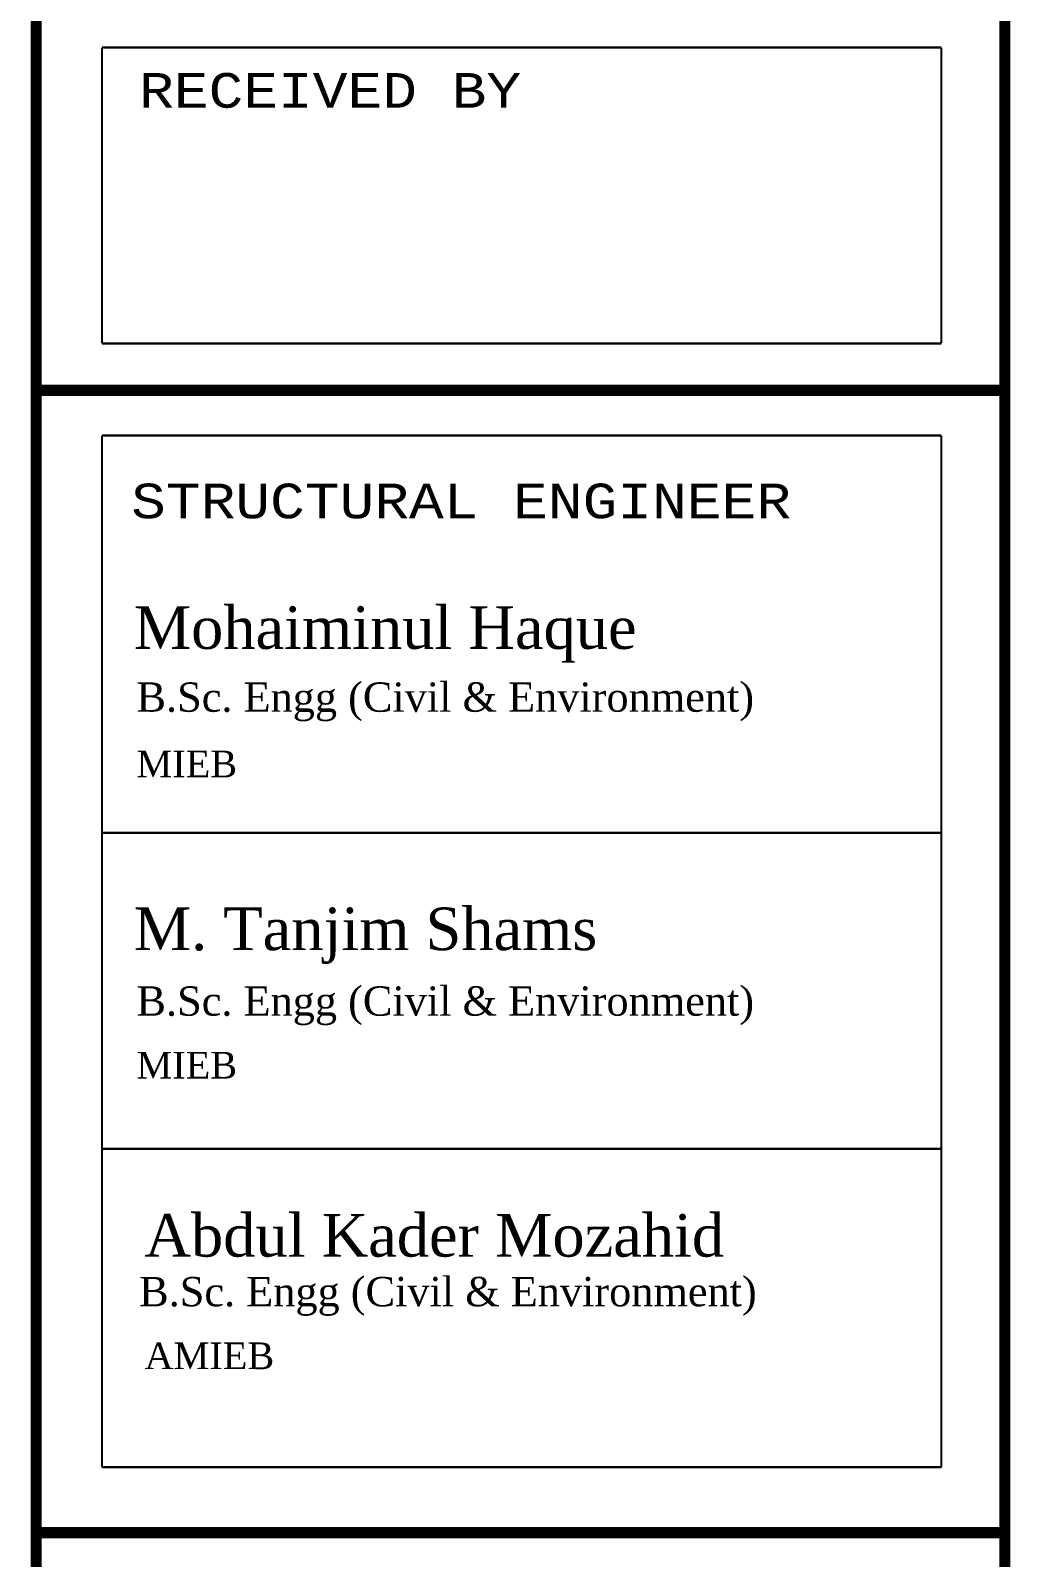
# Model space of a CAD drawing. Header units: millimetres. Extents: x 5 to 350, y 3 to 213.
# Drawn here: x 313.7 to 350.5, y 73.2 to 130.5 of the extents above; entities that cross this region are included whole.
import ezdxf

# ---------------------------------------------------------------- set-up
doc = ezdxf.new("R2010")
doc.units = ezdxf.units.MM
doc.layers.add('P', color=255, linetype='Continuous')
doc.layers.add('T', color=255, linetype='Continuous')
doc.styles.get("Standard").update_dxf_attribs({"font": 'arial.ttf'})

msp = doc.modelspace()

# ---------------------------------------------------------------- linework, layer by layer
at = {"layer": 'P'}
for points, const_width in [([(313.937, 3.14), (313.937, 212.513)], 0.423), ([(313.937, 3.14), (313.937, 212.513)], 0.423), ([(350.273, 212.513), (350.273, 3.14)], 0.423), ([(350.273, 212.513), (350.273, 3.14)], 0.423), ([(350.273, 212.513), (350.273, 3.14)], 0.423), ([(350.273, 212.513), (350.273, 3.14)], 0.423), ([(313.937, 3.14), (313.937, 185.085)], 0.085), ([(313.937, 3.14), (313.937, 185.085)], 0.085), ([(350.273, 185.085), (350.273, 3.14)], 0.085), ([(350.273, 185.085), (350.273, 3.14)], 0.085), ([(316.406, 118.78), (316.406, 129.875)], 0.085), ([(316.406, 118.78), (316.406, 129.875)], 0.085), ([(316.406, 129.875), (347.892, 129.875)], 0.085), ([(347.892, 129.875), (347.892, 118.78)], 0.085), ([(347.892, 129.875), (347.892, 118.78)], 0.085), ([(347.892, 118.78), (316.406, 118.78)], 0.085), ([(347.892, 118.78), (316.406, 118.78)], 0.085), ([(316.406, 118.78), (316.406, 118.78)], 0.085), ([(313.937, 117.016), (350.273, 117.016)], 0.423), ([(313.937, 117.016), (350.273, 117.016)], 0.423), ([(347.892, 115.323), (316.406, 115.323)], 0.085), ([(316.406, 115.323), (347.892, 115.323)], 0.085), ([(316.406, 76.623), (316.406, 115.323)], 0.085), ([(316.406, 76.623), (316.406, 115.323)], 0.085), ([(316.406, 76.623), (316.406, 115.323)], 0.085), ([(347.892, 115.323), (347.892, 115.323)], 0.085), ([(347.892, 76.623), (347.892, 115.323)], 0.085), ([(347.892, 76.623), (347.892, 115.323)], 0.085), ([(347.892, 115.323), (347.892, 76.623)], 0.085), ([(347.892, 100.418), (316.406, 100.418)], 0.085), ([(347.892, 88.565), (316.406, 88.565)], 0.085), ([(347.892, 76.623), (316.406, 76.623)], 0.085), ([(316.406, 76.623), (347.892, 76.623)], 0.085), ([(347.892, 76.623), (316.406, 76.623)], 0.085), ([(347.892, 76.623), (316.406, 76.623)], 0.085), ([(316.406, 76.623), (347.892, 76.623)], 0.085), ([(347.892, 76.623), (316.406, 76.623)], 0.085), ([(316.406, 76.623), (347.892, 76.623)], 0.085), ([(347.892, 76.623), (316.406, 76.623)], 0.085), ([(347.892, 76.623), (316.406, 76.623)], 0.085), ([(316.406, 76.623), (347.892, 76.623)], 0.085), ([(347.892, 76.623), (316.406, 76.623)], 0.085), ([(316.406, 76.623), (347.892, 76.623)], 0.085), ([(347.892, 76.623), (316.406, 76.623)], 0.085), ([(347.892, 76.623), (316.406, 76.623)], 0.085), ([(316.406, 76.623), (347.892, 76.623)], 0.085), ([(347.892, 76.623), (347.892, 76.623)], 0.085), ([(347.892, 76.623), (347.892, 76.623)], 0.085), ([(313.937, 74.172), (350.273, 74.172)], 0.423)]:
    msp.add_lwpolyline(points, dxfattribs=dict(at, const_width=const_width))

# ---------------------------------------------------------------- texts
at = {"layer": 'T', "attachment_point": 7}
for s, insert, char_height in [('{\\fCourier New|b0|i0|c0|p18;RECEIVED BY}', (317.8, 127.6), 1.3), ('{\\fCourier New|b0|i0|c0|p18;STRUCTURAL ENGINEER}', (317.5, 112.2), 1.3), ('{\\fBook Antiqua|b0|i0|c0|p18;Mohaiminul Haque}', (317.6, 106.8), 1.6), ('{\\fBook Antiqua|b0|i0|c0|p18;B.Sc. Engg (Civil & Environment)}', (317.7, 104.6), 1.1), ('{\\fBook Antiqua|b0|i0|c0|p18;MIEB}', (317.7, 102.5), 1), ('{\\fBook Antiqua|b0|i0|c0|p18;M. Tanjim Shams}', (317.6, 95.5), 1.6), ('{\\fBook Antiqua|b0|i0|c0|p18;B.Sc. Engg (Civil & Environment)}', (317.7, 93.2), 1.1), ('{\\fBook Antiqua|b0|i0|c0|p18;MIEB}', (317.7, 91.2), 1), ('{\\fBook Antiqua|b0|i0|c0|p18;Abdul Kader Mozahid}', (318, 84.5), 1.6), ('{\\fBook Antiqua|b0|i0|c0|p18;B.Sc. Engg (Civil & Environment)}', (317.8, 82.3), 1.1), ('{\\fBook Antiqua|b0|i0|c0|p18;AMIEB}', (318, 80.3), 1)]:
    msp.add_mtext(s, dxfattribs=dict(at, insert=insert, char_height=char_height))

doc.saveas('drawing.dxf')
